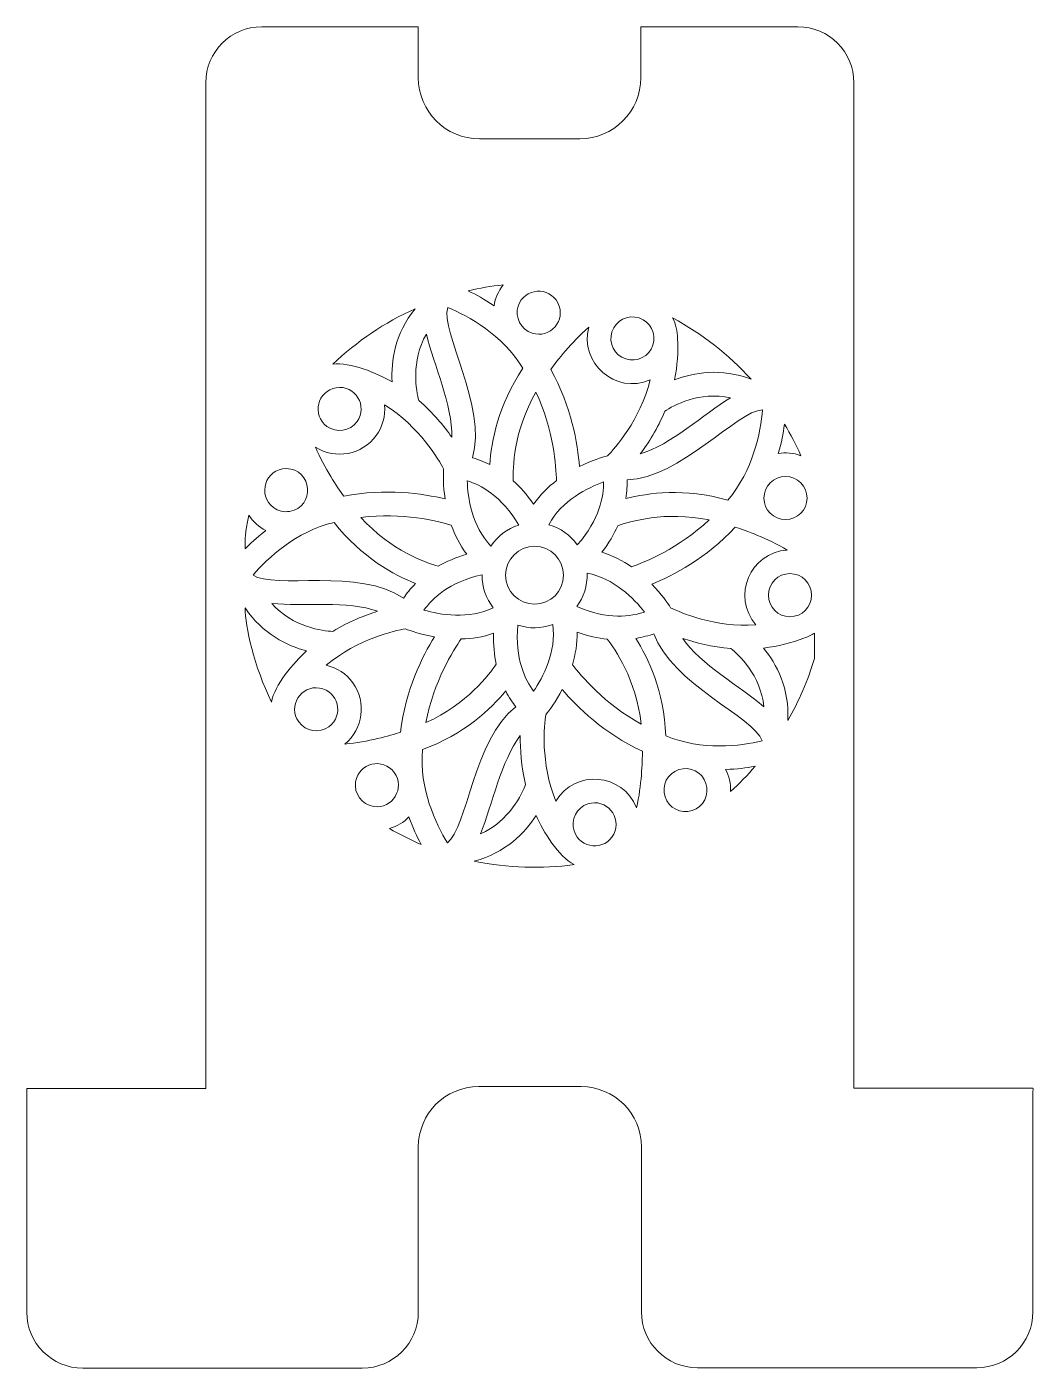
# Model space of a CAD drawing. Header units: inches. Extents: x 99 to 759, y 69 to 701.
# Drawn here: x 98.6 to 353.9, y 96.2 to 436.4 of the extents above; entities that cross this region are included whole.
import ezdxf

# ---------------------------------------------------------------- set-up
doc = ezdxf.new("R2010")
doc.units = ezdxf.units.IN
doc.header["$MEASUREMENT"] = 0
doc.layers.add('_U+0421_U+043B_U+043E_U+0439 1', color=7, linetype='Continuous')

# ---------------------------------------------------------------- blocks, each defined once
blk = doc.blocks.new('block 2')
at = {"layer": '_U+0421_U+043B_U+043E_U+0439 1', "color": 1, "lineweight": 9, "true_color": 0xff0000}
for points, knots in [([(353.87, 167.13), (353.87, 167.13), (353.8, 167.13), (353.8, 167.13), (353.8, 167.13), (353.8, 167.23), (353.8, 167.23), (353.8, 167.23), (308.4, 167.23), (308.4, 167.23), (308.4, 167.23), (308.4, 422.23), (308.4, 422.23), (308.4, 430.03), (302.1, 436.43), (294.2, 436.43), (277.18, 436.43), (271.54, 436.43), (254.36, 436.43), (254.36, 436.43), (254.36, 423.53), (254.36, 423.53), (254.36, 414.97), (247.42, 408.03), (238.86, 408.03), (238.86, 408.03), (213.4, 408.03), (213.4, 408.03), (204.84, 408.03), (197.9, 414.97), (197.9, 423.53), (197.9, 423.53), (197.9, 436.43), (197.9, 436.43), (197.9, 436.43), (158.2, 436.43), (158.2, 436.43), (150.4, 436.43), (144, 430.13), (144, 422.23), (144, 422.23), (144, 167.13), (144, 167.13), (144, 167.13), (98.6, 167.13), (98.6, 167.13), (98.6, 167.13), (98.6, 110.43), (98.6, 110.43), (98.6, 102.63), (104.9, 96.23), (112.8, 96.23), (112.8, 96.23), (183.7, 96.23), (183.7, 96.23), (191.5, 96.23), (197.9, 102.53), (197.9, 110.43), (197.9, 110.43), (197.9, 152.34), (197.9, 152.34), (197.9, 160.78), (204.75, 167.63), (213.19, 167.63), (213.19, 167.63), (239.22, 167.63), (239.22, 167.63), (247.66, 167.63), (254.5, 160.78), (254.5, 152.34), (254.5, 152.34), (254.5, 110.53), (254.5, 110.53), (254.5, 102.73), (260.8, 96.33), (268.7, 96.33), (268.7, 96.33), (339.6, 96.33), (339.6, 96.33), (347.4, 96.33), (353.8, 102.63), (353.8, 110.53), (353.8, 170.87), (353.77, 166.24), (353.87, 167.13)], [0, 0, 0, 0, 1, 1, 1, 2, 2, 2, 3, 3, 3, 4, 4, 4, 5, 5, 5, 6, 6, 6, 7, 7, 7, 8, 8, 8, 9, 9, 9, 10, 10, 10, 11, 11, 11, 12, 12, 12, 13, 13, 13, 14, 14, 14, 15, 15, 15, 16, 16, 16, 17, 17, 17, 18, 18, 18, 19, 19, 19, 20, 20, 20, 21, 21, 21, 22, 22, 22, 23, 23, 23, 24, 24, 24, 25, 25, 25, 26, 26, 26, 27, 27, 27, 28, 28, 28, 28]), ([(217.13, 365.66), (214.49, 367.46), (212.77, 368.38), (210.53, 369.47), (213.44, 370.15), (216.42, 370.67), (219.45, 370.99), (218.13, 369.32), (217.43, 367.56), (217.13, 365.66)], [0, 0, 0, 0, 1, 1, 1, 2, 2, 2, 3, 3, 3, 3]), ([(226.76, 358.73), (226.76, 358.73), (226.76, 358.73), (226.76, 358.73), (223.89, 359.66), (222.32, 362.74), (223.25, 365.61), (224.76, 370.23), (231.12, 370.71), (233.32, 366.4), (235.53, 362.05), (231.35, 357.23), (226.76, 358.73)], [0, 0, 0, 0, 1, 1, 1, 2, 2, 2, 3, 3, 3, 4, 4, 4, 4]), ([(191.25, 346.4), (187.48, 348.55), (180.57, 351.5), (176.21, 350.83), (182.29, 356.65), (189.35, 361.44), (197.12, 364.93), (191.92, 358.63), (190.99, 351.58), (191.25, 346.4)], [0, 0, 0, 0, 1, 1, 1, 2, 2, 2, 3, 3, 3, 3]), ([(224.42, 349.84), (218.11, 340.42), (216.41, 331.17), (216.05, 325.38), (214.42, 326.21), (212.9, 326.77), (211.61, 327.15), (215.48, 340.04), (203.5, 359.22), (205.37, 365.26), (210.63, 363.05), (219.22, 358.36), (224.42, 349.84)], [0, 0, 0, 0, 1, 1, 1, 2, 2, 2, 3, 3, 3, 4, 4, 4, 4]), ([(257.41, 355.71), (256.48, 352.84), (253.4, 351.27), (250.53, 352.2), (247.66, 353.13), (246.09, 356.22), (247.02, 359.08), (247.95, 361.95), (251.04, 363.52), (253.9, 362.59), (256.77, 361.66), (258.34, 358.57), (257.41, 355.71)], [0, 0, 0, 0, 1, 1, 1, 2, 2, 2, 3, 3, 3, 4, 4, 4, 4]), ([(262.89, 346.87), (263.65, 350.54), (263.84, 353.89), (263.67, 357.4), (263.67, 357.4), (263.67, 357.4), (263.67, 357.4), (263.67, 359.23), (263.23, 361.01), (262.42, 362.61), (269.91, 358.57), (276.63, 353.29), (282.3, 347.03), (274.71, 350.01), (267.73, 348.72), (262.89, 346.87)], [0, 0, 0, 0, 1, 1, 1, 2, 2, 2, 3, 3, 3, 4, 4, 4, 5, 5, 5, 5]), ([(199.95, 358.5), (201.78, 350.8), (206.66, 340.3), (206.4, 332.37), (204.45, 335.15), (201.68, 338.5), (198.02, 341.62), (197.4, 344), (195.92, 351.51), (199.95, 358.5)], [0, 0, 0, 0, 1, 1, 1, 2, 2, 2, 3, 3, 3, 3]), ([(256.71, 346.87), (254.18, 336.63), (247.74, 329.49), (245.9, 327.62), (244.56, 327.26), (241.87, 326.43), (238.79, 324.91), (238.32, 330.62), (236.74, 340.15), (231.51, 349.53), (233.16, 351.81), (236.66, 356.32), (241.13, 360.27), (238.77, 351.17), (247.88, 343.09), (256.71, 346.87)], [0, 0, 0, 0, 1, 1, 1, 2, 2, 2, 3, 3, 3, 4, 4, 4, 5, 5, 5, 5]), ([(182.36, 336.29), (180.58, 333.85), (177.17, 333.31), (174.74, 335.08), (170.8, 337.94), (172.32, 344.14), (177.09, 344.9), (181.89, 345.66), (185.21, 340.21), (182.36, 336.29)], [0, 0, 0, 0, 1, 1, 1, 2, 2, 2, 3, 3, 3, 3]), ([(227.72, 343.79), (232.24, 334.22), (232.88, 324.82), (232.95, 321.34), (230.83, 319.73), (228.8, 317.75), (227.14, 315.35), (225.5, 317.76), (223.75, 319.7), (222, 321.28), (221.85, 324.4), (221.99, 333.75), (227.72, 343.79)], [0, 0, 0, 0, 1, 1, 1, 2, 2, 2, 3, 3, 3, 4, 4, 4, 4]), ([(254.22, 328.12), (256.27, 330.84), (258.6, 334.51), (260.44, 338.96), (262.53, 340.32), (269.19, 344.06), (277.1, 342.35), (270.32, 338.22), (261.86, 330.33), (254.22, 328.12)], [0, 0, 0, 0, 1, 1, 1, 2, 2, 2, 3, 3, 3, 3]), ([(187.22, 332.77), (187.22, 332.77), (187.22, 332.77), (187.22, 332.77), (188.86, 335.03), (189.6, 337.76), (189.35, 340.52), (198.3, 334.95), (203.1, 326.62), (204.31, 324.3), (204.24, 322.91), (204.2, 320.1), (204.69, 316.69), (199.12, 318.02), (189.56, 319.46), (179.03, 317.39), (177.37, 319.66), (174.17, 324.37), (171.79, 329.84), (176.88, 326.59), (183.64, 327.84), (187.22, 332.77)], [0, 0, 0, 0, 1, 1, 1, 2, 2, 2, 3, 3, 3, 4, 4, 4, 5, 5, 5, 6, 6, 6, 7, 7, 7, 7]), ([(276.4, 316.39), (265.5, 319.48), (256.17, 318.23), (250.56, 316.79), (250.84, 318.6), (250.91, 320.21), (250.87, 321.55), (264.31, 321.85), (278.87, 339.18), (285.19, 339.27), (284.71, 333.58), (282.9, 323.97), (276.4, 316.39)], [0, 0, 0, 0, 1, 1, 1, 2, 2, 2, 3, 3, 3, 4, 4, 4, 4]), ([(289.2, 328.21), (290.07, 331.16), (290.43, 333.15), (290.78, 335.66), (292.34, 333.09), (293.72, 330.42), (294.96, 327.66), (292.96, 328.4), (291.09, 328.51), (289.2, 328.21)], [0, 0, 0, 0, 1, 1, 1, 2, 2, 2, 3, 3, 3, 3]), ([(164.41, 324.38), (171.06, 324.38), (171.85, 314.57), (165.25, 313.52), (163.81, 313.29), (162.36, 313.64), (161.19, 314.5), (156.92, 317.6), (159.12, 324.38), (164.41, 324.38)], [0, 0, 0, 0, 1, 1, 1, 2, 2, 2, 3, 3, 3, 3]), ([(223.38, 310.06), (220.47, 309.14), (217.98, 307.24), (216.31, 304.75), (211.5, 309.7), (210.46, 317.05), (210.3, 321.29), (213.64, 320.25), (219.07, 317.46), (223.38, 310.06)], [0, 0, 0, 0, 1, 1, 1, 2, 2, 2, 3, 3, 3, 3]), ([(244.89, 320.99), (244.93, 317.5), (243.96, 311.46), (238.24, 305.07), (236.5, 307.5), (233.97, 309.33), (231.02, 310.16), (234.24, 316.27), (240.91, 319.53), (244.89, 320.99)], [0, 0, 0, 0, 1, 1, 1, 2, 2, 2, 3, 3, 3, 3]), ([(291.04, 311.44), (288.03, 311.44), (285.58, 313.89), (285.58, 316.91), (285.58, 319.92), (288.03, 322.37), (291.04, 322.37), (294.06, 322.37), (296.51, 319.92), (296.51, 316.91), (296.51, 313.89), (294.06, 311.44), (291.04, 311.44)], [0, 0, 0, 0, 1, 1, 1, 2, 2, 2, 3, 3, 3, 4, 4, 4, 4]), ([(183.32, 312.01), (193.82, 313.34), (202.95, 311.05), (206.28, 310.04), (207.16, 307.52), (208.41, 304.98), (210.18, 302.66), (207.39, 301.84), (205, 300.79), (202.96, 299.61), (199.94, 300.45), (191.07, 303.51), (183.32, 312.01)], [0, 0, 0, 0, 1, 1, 1, 2, 2, 2, 3, 3, 3, 4, 4, 4, 4]), ([(251.96, 299.47), (249.77, 301), (247.25, 302.32), (244.45, 303.15), (246.23, 305.45), (247.54, 307.71), (248.49, 309.86), (251.43, 310.95), (260.41, 313.69), (271.67, 311.37), (263.98, 304.14), (255.26, 300.62), (251.96, 299.47)], [0, 0, 0, 0, 1, 1, 1, 2, 2, 2, 3, 3, 3, 4, 4, 4, 4]), ([(154.88, 312.54), (155.98, 310.9), (157.45, 309.59), (159.23, 308.68), (156.62, 306.66), (155.27, 305.32), (154, 304.02), (154, 306.92), (153.83, 307.56), (154.88, 312.54)], [0, 0, 0, 0, 1, 1, 1, 2, 2, 2, 3, 3, 3, 3]), ([(176.54, 310.73), (183.55, 301.82), (191.83, 297.35), (197.22, 295.22), (195.92, 293.92), (194.92, 292.65), (194.16, 291.54), (183.09, 299.21), (161.15, 293.74), (155.99, 297.38), (159.72, 301.71), (166.84, 308.42), (176.54, 310.73)], [0, 0, 0, 0, 1, 1, 1, 2, 2, 2, 3, 3, 3, 4, 4, 4, 4]), ([(283.55, 284.76), (273.04, 284.01), (264.26, 287.92), (261.91, 289.09), (261.16, 290.25), (259.54, 292.56), (257.15, 295.03), (262.43, 297.23), (271.01, 301.68), (278.31, 309.55), (280.99, 308.69), (286.36, 306.75), (291.5, 303.71), (282.04, 303.16), (277.29, 291.94), (283.55, 284.76)], [0, 0, 0, 0, 1, 1, 1, 2, 2, 2, 3, 3, 3, 4, 4, 4, 5, 5, 5, 5]), ([(227.39, 304.68), (231.44, 304.68), (234.73, 301.38), (234.73, 297.34), (234.73, 293.29), (231.44, 290), (227.39, 290), (223.35, 290), (220.05, 293.29), (220.05, 297.34), (220.05, 301.38), (223.35, 304.68), (227.39, 304.68)], [0, 0, 0, 0, 1, 1, 1, 2, 2, 2, 3, 3, 3, 4, 4, 4, 4]), ([(199.34, 288.49), (201.36, 291.33), (205.69, 295.64), (214.06, 297.45), (214.02, 294.34), (215.09, 291.42), (216.92, 289.09), (210.73, 286.04), (203.41, 287.33), (199.34, 288.49)], [0, 0, 0, 0, 1, 1, 1, 2, 2, 2, 3, 3, 3, 3]), ([(238.1, 289.41), (239.85, 291.78), (240.83, 294.64), (240.71, 297.84), (247.5, 296.66), (252.68, 291.33), (255.29, 288), (251.98, 286.88), (245.95, 285.94), (238.1, 289.41)], [0, 0, 0, 0, 1, 1, 1, 2, 2, 2, 3, 3, 3, 3]), ([(292.18, 286.82), (289.17, 286.82), (286.72, 289.27), (286.72, 292.29), (286.72, 295.3), (289.17, 297.75), (292.18, 297.75), (295.19, 297.75), (297.64, 295.3), (297.64, 292.29), (297.64, 289.27), (295.19, 286.82), (292.18, 286.82)], [0, 0, 0, 0, 1, 1, 1, 2, 2, 2, 3, 3, 3, 4, 4, 4, 4]), ([(176.19, 283.09), (173.7, 283.21), (166.12, 284.1), (160.72, 290.14), (168.62, 289.49), (180.11, 290.9), (187.59, 288.2), (184.34, 287.2), (180.3, 285.6), (176.19, 283.09)], [0, 0, 0, 0, 1, 1, 1, 2, 2, 2, 3, 3, 3, 3]), ([(154, 289.03), (158.38, 282.42), (164.65, 279.45), (169.56, 278.13), (166.33, 275.19), (161.37, 269.51), (160.68, 265.11), (156.22, 274.32), (154, 284.31), (154, 289.03)], [0, 0, 0, 0, 1, 1, 1, 2, 2, 2, 3, 3, 3, 3]), ([(194.62, 283.72), (195.91, 283.22), (198.59, 282.31), (201.97, 281.72), (198.99, 276.84), (194.67, 268.19), (193.38, 257.53), (190.71, 256.66), (185.22, 255.07), (179.28, 254.5), (183.92, 258.32), (184.86, 265.15), (181.28, 270.08), (181.28, 270.08), (181.28, 270.08), (181.28, 270.08), (179.64, 272.34), (177.27, 273.88), (174.57, 274.5), (182.63, 281.29), (192.03, 283.28), (194.62, 283.72)], [0, 0, 0, 0, 1, 1, 1, 2, 2, 2, 3, 3, 3, 4, 4, 4, 5, 5, 5, 6, 6, 6, 7, 7, 7, 7]), ([(199.82, 259.95), (201.8, 270.36), (206.8, 278.34), (208.78, 281.18), (211.45, 281.24), (214.26, 281.64), (217.01, 282.61), (216.92, 279.7), (217.19, 277.11), (217.68, 274.81), (215.95, 272.19), (210.29, 264.7), (199.82, 259.95)], [0, 0, 0, 0, 1, 1, 1, 2, 2, 2, 3, 3, 3, 4, 4, 4, 4]), ([(227.14, 267.92), (225.06, 270.72), (222.3, 276.17), (223.16, 284.69), (226.01, 283.74), (229.05, 283.74), (232, 284.83), (232.98, 278), (229.5, 271.44), (227.14, 267.92)], [0, 0, 0, 0, 1, 1, 1, 2, 2, 2, 3, 3, 3, 3]), ([(238.18, 282.91), (240.92, 281.93), (243.48, 281.38), (245.82, 281.14), (247.77, 278.68), (253.15, 270.99), (254.43, 259.56), (245.14, 264.66), (239.1, 271.89), (237.01, 274.65), (237.77, 277.2), (238.25, 279.99), (238.18, 282.91)], [0, 0, 0, 0, 1, 1, 1, 2, 2, 2, 3, 3, 3, 4, 4, 4, 4]), ([(260.66, 256.61), (260.23, 267.94), (256.16, 276.42), (253.05, 281.32), (254.86, 281.6), (256.42, 282.04), (257.68, 282.5), (262.14, 269.77), (283.09, 261.33), (285.13, 255.33), (279.57, 254.02), (269.87, 252.78), (260.66, 256.61)], [0, 0, 0, 0, 1, 1, 1, 2, 2, 2, 3, 3, 3, 4, 4, 4, 4]), ([(291.62, 260.47), (292.11, 268.61), (288.73, 274.85), (285.47, 278.88), (289.31, 279.31), (292.49, 280.18), (295.73, 281.39), (295.73, 281.39), (295.73, 281.39), (295.73, 281.39), (296.68, 281.7), (297.58, 282.14), (298.4, 282.67), (298.4, 282.67), (298.4, 276.23), (298.4, 276.23), (296.75, 270.67), (294.46, 265.4), (291.62, 260.47)], [0, 0, 0, 0, 1, 1, 1, 2, 2, 2, 3, 3, 3, 4, 4, 4, 5, 5, 5, 6, 6, 6, 6]), ([(264.96, 281.33), (268.18, 280.23), (272.39, 279.15), (277.19, 278.77), (279.13, 277.2), (284.74, 272.03), (285.57, 263.97), (279.55, 269.14), (269.42, 274.76), (264.96, 281.33)], [0, 0, 0, 0, 1, 1, 1, 2, 2, 2, 3, 3, 3, 3]), ([(172.86, 268.73), (177.62, 267.98), (179.17, 261.79), (175.22, 258.92), (172.77, 257.14), (169.36, 257.69), (167.59, 260.13), (164.71, 264.09), (168.11, 269.49), (172.86, 268.73)], [0, 0, 0, 0, 1, 1, 1, 2, 2, 2, 3, 3, 3, 3]), ([(205.28, 229.44), (202.32, 234.32), (198.14, 243.16), (198.94, 253.11), (209.58, 257.03), (216.39, 263.51), (220.08, 267.98), (220.92, 266.35), (221.82, 265), (222.64, 263.94), (211.93, 255.79), (210.34, 233.23), (205.28, 229.44)], [0, 0, 0, 0, 1, 1, 1, 2, 2, 2, 3, 3, 3, 4, 4, 4, 4]), ([(253.27, 238.35), (249.79, 247.19), (237.65, 248.18), (232.79, 240.04), (228.82, 249.81), (229.83, 259.37), (230.22, 261.96), (231.09, 263.04), (232.78, 265.29), (234.39, 268.33), (238.11, 263.98), (245, 257.2), (254.74, 252.69), (254.74, 249.88), (254.56, 244.17), (253.27, 238.35)], [0, 0, 0, 0, 1, 1, 1, 2, 2, 2, 3, 3, 3, 4, 4, 4, 5, 5, 5, 5]), ([(223.78, 256.66), (223.73, 253.26), (224, 248.92), (225.12, 244.25), (224.23, 241.96), (221.01, 235.01), (213.64, 231.72), (216.7, 239.04), (218.91, 250.39), (223.78, 256.66)], [0, 0, 0, 0, 1, 1, 1, 2, 2, 2, 3, 3, 3, 3]), ([(182.01, 244.95), (182.76, 249.75), (188.97, 251.22), (191.82, 247.3), (191.82, 247.3), (191.82, 247.3), (191.82, 247.3), (194.65, 243.41), (191.38, 237.93), (186.55, 238.7), (183.57, 239.17), (181.53, 241.96), (182.01, 244.95)], [0, 0, 0, 0, 1, 1, 1, 2, 2, 2, 3, 3, 3, 4, 4, 4, 4]), ([(267.36, 237.65), (264.49, 236.72), (261.41, 238.3), (260.48, 241.16), (259.55, 244.02), (261.12, 247.11), (263.98, 248.04), (266.86, 248.97), (269.94, 247.4), (270.87, 244.54), (271.8, 241.67), (270.23, 238.58), (267.36, 237.65)], [0, 0, 0, 0, 1, 1, 1, 2, 2, 2, 3, 3, 3, 4, 4, 4, 4]), ([(275.85, 248.09), (278.9, 248.18), (280.89, 248.44), (283.37, 248.88), (281.41, 246.62), (279.33, 244.47), (277.12, 242.46), (277.19, 244.58), (276.73, 246.39), (275.85, 248.09)], [0, 0, 0, 0, 1, 1, 1, 2, 2, 2, 3, 3, 3, 3]), ([(240.92, 239.35), (245.55, 240.85), (249.67, 235.99), (247.48, 231.68), (245.28, 227.37), (238.92, 227.85), (237.42, 232.47), (236.48, 235.34), (238.05, 238.42), (240.92, 239.35)], [0, 0, 0, 0, 1, 1, 1, 2, 2, 2, 3, 3, 3, 3]), ([(195.54, 236.03), (196.61, 233.02), (197.46, 231.28), (198.65, 229.05), (195.86, 230.23), (193.18, 231.59), (190.58, 233.08), (192.58, 233.66), (194.19, 234.67), (195.54, 236.03)], [0, 0, 0, 0, 1, 1, 1, 2, 2, 2, 3, 3, 3, 3]), ([(227.79, 236.4), (229.62, 232.35), (233.44, 225.97), (237.42, 223.94), (229.15, 222.82), (220.74, 223.02), (212.1, 224.84), (220.04, 226.87), (224.96, 232.04), (227.79, 236.4)], [0, 0, 0, 0, 1, 1, 1, 2, 2, 2, 3, 3, 3, 3])]:
    blk.add_open_spline(points, degree=3, knots=knots, dxfattribs=at)

msp = doc.modelspace()

# ---------------------------------------------------------------- block references
at = {"layer": '_U+0421_U+043B_U+043E_U+0439 1'}
msp.add_blockref('block 2', (0, 0), dxfattribs=at)

doc.saveas('drawing.dxf')
